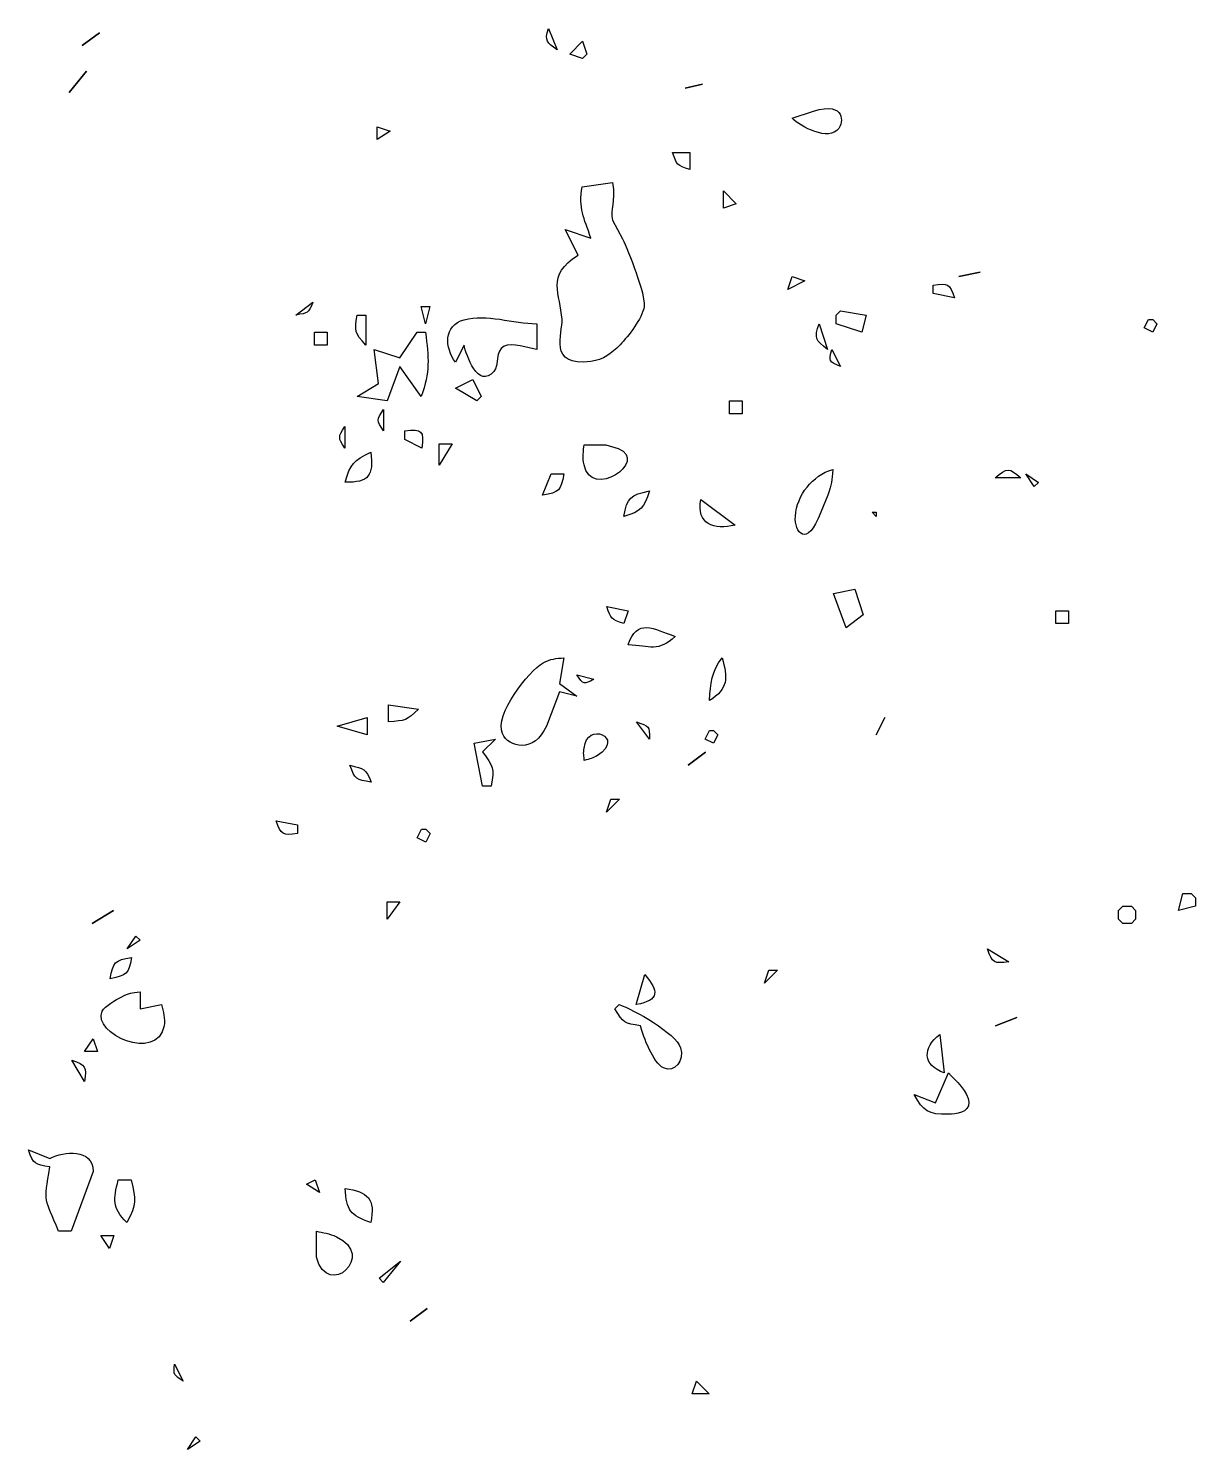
# Model space of a CAD drawing. Header units: centimetres. Extents: x -10.8 to 7.5, y -7.5 to 7.5.
# Drawn here: x 0.81 to 2.709, y 2.838 to 5.15 of the extents above; entities that cross this region are included whole.
import ezdxf

# ---------------------------------------------------------------- set-up
doc = ezdxf.new("R2010")
doc.units = ezdxf.units.CM
doc.header["$MEASUREMENT"] = 0
doc.layers.add('Layer 1', color=7, linetype='Continuous')

msp = doc.modelspace()

# ---------------------------------------------------------------- linework, layer by layer
at = {"layer": 'Layer 1'}
for points, knots in [([(0.89761, 5.12262), (0.89761, 5.12262), (0.92545, 5.1435), (0.92545, 5.1435), (0.92545, 5.1435), (0.92545, 5.1435), (0.89761, 5.12262), (0.89761, 5.12262)], [0, 0, 0, 0, 0.3333333, 0.3333333, 0.3333333, 0.3333333, 1, 1, 1, 1]), ([(1.67017, 5.11566), (1.67017, 5.11566), (1.65625, 5.15046), (1.65625, 5.15046), (1.65625, 5.15046), (1.64964, 5.12965), (1.6534, 5.12819), (1.67017, 5.11566)], [0, 0, 0, 0, 0.3333333, 0.3333333, 0.3333333, 0.3333333, 1, 1, 1, 1]), ([(1.69092, 5.1087), (1.69092, 5.1087), (1.7118, 5.10174), (1.7118, 5.10174), (1.7118, 5.10174), (1.7118, 5.10174), (1.71876, 5.1087), (1.71876, 5.1087), (1.71876, 5.1087), (1.71876, 5.1087), (1.7118, 5.12958), (1.7118, 5.12958), (1.7118, 5.12958), (1.7118, 5.12958), (1.69092, 5.1087), (1.69092, 5.1087)], [0, 0, 0, 0, 0.2, 0.2, 0.2, 0.2, 0.4, 0.4, 0.4, 0.4, 0.6, 0.6, 0.6, 0.6, 1, 1, 1, 1]), ([(0.87659, 5.04607), (0.87659, 5.04607), (0.90443, 5.08087), (0.90443, 5.08087), (0.90443, 5.08087), (0.90443, 5.08087), (0.87659, 5.04607), (0.87659, 5.04607)], [0, 0, 0, 0, 0.3333333, 0.3333333, 0.3333333, 0.3333333, 1, 1, 1, 1]), ([(1.87876, 5.05303), (1.87876, 5.05303), (1.9066, 5.05999), (1.9066, 5.05999), (1.9066, 5.05999), (1.9066, 5.05999), (1.87876, 5.05303), (1.87876, 5.05303)], [0, 0, 0, 0, 0.3333333, 0.3333333, 0.3333333, 0.3333333, 1, 1, 1, 1]), ([(2.12875, 4.98782), (2.13487, 4.99575), (2.14169, 5.03215), (2.08748, 5.01587), (2.08748, 5.01587), (2.08748, 5.01587), (2.05268, 5.00432), (2.05268, 5.00432), (2.05268, 5.00432), (2.06667, 4.99047), (2.11197, 4.9659), (2.12875, 4.98783), (2.12875, 4.98783), (2.12875, 4.98783), (2.12875, 4.98782), (2.12875, 4.98782)], [0, 0, 0, 0, 0.2, 0.2, 0.2, 0.2, 0.4, 0.4, 0.4, 0.4, 0.6, 0.6, 0.6, 0.6, 1, 1, 1, 1]), ([(1.37763, 4.9904), (1.37763, 4.9904), (1.37763, 4.96952), (1.37763, 4.96952), (1.37763, 4.96952), (1.37763, 4.96952), (1.39851, 4.98344), (1.39851, 4.98344), (1.39851, 4.98344), (1.39851, 4.98344), (1.37763, 4.9904), (1.37763, 4.9904)], [0, 0, 0, 0, 0.25, 0.25, 0.25, 0.25, 0.5, 0.5, 0.5, 0.5, 1, 1, 1, 1]), ([(1.85816, 4.94864), (1.86561, 4.92728), (1.86463, 4.92825), (1.886, 4.9208), (1.886, 4.9208), (1.886, 4.9208), (1.886, 4.94864), (1.886, 4.94864), (1.886, 4.94864), (1.886, 4.94864), (1.85816, 4.94864), (1.85816, 4.94864)], [0, 0, 0, 0, 0.25, 0.25, 0.25, 0.25, 0.5, 0.5, 0.5, 0.5, 1, 1, 1, 1]), ([(1.71124, 4.8929), (1.70442, 4.85762), (1.71409, 4.84251), (1.72516, 4.80939), (1.72516, 4.80939), (1.72516, 4.80939), (1.6834, 4.82331), (1.6834, 4.82331), (1.6834, 4.82331), (1.6834, 4.82331), (1.70428, 4.78155), (1.70428, 4.78155), (1.70428, 4.78155), (1.6516, 4.74863), (1.67582, 4.71808), (1.67839, 4.67716), (1.67839, 4.67716), (1.67978, 4.65517), (1.65417, 4.59894), (1.72516, 4.60861), (1.72516, 4.60861), (1.74639, 4.61153), (1.75808, 4.62079), (1.77269, 4.63582), (1.77269, 4.63582), (1.78654, 4.65002), (1.80881, 4.67813), (1.81194, 4.69804), (1.81194, 4.69804), (1.81479, 4.71634), (1.78619, 4.78907), (1.77672, 4.80821), (1.77672, 4.80821), (1.77672, 4.80821), (1.76036, 4.83841), (1.76036, 4.83841), (1.76036, 4.83841), (1.75556, 4.85699), (1.766, 4.86653), (1.76036, 4.89986), (1.76036, 4.89986), (1.76036, 4.89986), (1.71123, 4.8929), (1.71123, 4.8929), (1.71123, 4.8929), (1.71123, 4.8929), (1.71124, 4.8929), (1.71124, 4.8929)], [0, 0, 0, 0, 0.0769231, 0.0769231, 0.0769231, 0.0769231, 0.1538462, 0.1538462, 0.1538462, 0.1538462, 0.2307692, 0.2307692, 0.2307692, 0.2307692, 0.3076923, 0.3076923, 0.3076923, 0.3076923, 0.3846154, 0.3846154, 0.3846154, 0.3846154, 0.4615385, 0.4615385, 0.4615385, 0.4615385, 0.5384615, 0.5384615, 0.5384615, 0.5384615, 0.6153846, 0.6153846, 0.6153846, 0.6153846, 0.6923077, 0.6923077, 0.6923077, 0.6923077, 0.7692308, 0.7692308, 0.7692308, 0.7692308, 0.8461538, 0.8461538, 0.8461538, 0.8461538, 1, 1, 1, 1]), ([(1.941, 4.8581), (1.941, 4.8581), (1.96188, 4.86506), (1.96188, 4.86506), (1.96188, 4.86506), (1.96188, 4.86506), (1.941, 4.88594), (1.941, 4.88594), (1.941, 4.88594), (1.941, 4.88594), (1.941, 4.8581), (1.941, 4.8581)], [0, 0, 0, 0, 0.25, 0.25, 0.25, 0.25, 0.5, 0.5, 0.5, 0.5, 1, 1, 1, 1]), ([(2.05252, 4.74675), (2.05252, 4.74675), (2.04556, 4.72587), (2.04556, 4.72587), (2.04556, 4.72587), (2.04556, 4.72587), (2.0734, 4.73979), (2.0734, 4.73979), (2.0734, 4.73979), (2.0734, 4.73979), (2.05252, 4.74675), (2.05252, 4.74675)], [0, 0, 0, 0, 0.25, 0.25, 0.25, 0.25, 0.5, 0.5, 0.5, 0.5, 1, 1, 1, 1]), ([(2.32384, 4.74675), (2.32384, 4.74675), (2.35864, 4.75371), (2.35864, 4.75371), (2.35864, 4.75371), (2.35864, 4.75371), (2.32384, 4.74675), (2.32384, 4.74675)], [0, 0, 0, 0, 0.3333333, 0.3333333, 0.3333333, 0.3333333, 1, 1, 1, 1]), ([(2.28225, 4.73283), (2.28225, 4.73283), (2.28225, 4.71891), (2.28225, 4.71891), (2.28225, 4.71891), (2.28225, 4.71891), (2.31705, 4.71195), (2.31705, 4.71195), (2.31705, 4.71195), (2.3087, 4.73554), (2.30689, 4.7361), (2.28225, 4.73283)], [0, 0, 0, 0, 0.25, 0.25, 0.25, 0.25, 0.5, 0.5, 0.5, 0.5, 1, 1, 1, 1]), ([(1.24518, 4.68411), (1.26515, 4.68794), (1.26515, 4.68613), (1.27302, 4.70499), (1.27302, 4.70499), (1.27302, 4.70499), (1.24518, 4.68411), (1.24518, 4.68411)], [0, 0, 0, 0, 0.3333333, 0.3333333, 0.3333333, 0.3333333, 1, 1, 1, 1]), ([(1.44926, 4.69783), (1.44926, 4.69783), (1.45622, 4.66999), (1.45622, 4.66999), (1.45622, 4.66999), (1.45622, 4.66999), (1.46318, 4.69783), (1.46318, 4.69783), (1.46318, 4.69783), (1.46318, 4.69783), (1.44926, 4.69783), (1.44926, 4.69783)], [0, 0, 0, 0, 0.25, 0.25, 0.25, 0.25, 0.5, 0.5, 0.5, 0.5, 1, 1, 1, 1]), ([(1.34489, 4.68391), (1.34037, 4.65746), (1.34071, 4.6551), (1.35881, 4.63519), (1.35881, 4.63519), (1.35881, 4.63519), (1.35881, 4.68391), (1.35881, 4.68391), (1.35881, 4.68391), (1.35881, 4.68391), (1.34489, 4.68391), (1.34489, 4.68391)], [0, 0, 0, 0, 0.25, 0.25, 0.25, 0.25, 0.5, 0.5, 0.5, 0.5, 1, 1, 1, 1]), ([(1.5193, 4.67653), (1.48471, 4.667), (1.48749, 4.63108), (1.50496, 4.60735), (1.50496, 4.60735), (1.50496, 4.60735), (1.51888, 4.63519), (1.51888, 4.63519), (1.51888, 4.63519), (1.52201, 4.61911), (1.54192, 4.56288), (1.56746, 4.59225), (1.56746, 4.59225), (1.57658, 4.60276), (1.56857, 4.62531), (1.5843, 4.63359), (1.5843, 4.63359), (1.59495, 4.63923), (1.62446, 4.63046), (1.63719, 4.62823), (1.63719, 4.62823), (1.63719, 4.62823), (1.63719, 4.66999), (1.63719, 4.66999), (1.63719, 4.66999), (1.59856, 4.67048), (1.55507, 4.68635), (1.5193, 4.67653)], [0, 0, 0, 0, 0.125, 0.125, 0.125, 0.125, 0.25, 0.25, 0.25, 0.25, 0.375, 0.375, 0.375, 0.375, 0.5, 0.5, 0.5, 0.5, 0.625, 0.625, 0.625, 0.625, 0.75, 0.75, 0.75, 0.75, 1, 1, 1, 1]), ([(2.13126, 4.69087), (2.13126, 4.69087), (2.1243, 4.68391), (2.1243, 4.68391), (2.1243, 4.68391), (2.1243, 4.68391), (2.1243, 4.66999), (2.1243, 4.66999), (2.1243, 4.66999), (2.1243, 4.66999), (2.16606, 4.65607), (2.16606, 4.65607), (2.16606, 4.65607), (2.16606, 4.65607), (2.17302, 4.68391), (2.17302, 4.68391), (2.17302, 4.68391), (2.17302, 4.68391), (2.13126, 4.69087), (2.13126, 4.69087)], [0, 0, 0, 0, 0.1666667, 0.1666667, 0.1666667, 0.1666667, 0.3333333, 0.3333333, 0.3333333, 0.3333333, 0.5, 0.5, 0.5, 0.5, 0.6666667, 0.6666667, 0.6666667, 0.6666667, 1, 1, 1, 1]), ([(2.63239, 4.67695), (2.63239, 4.67695), (2.62543, 4.66303), (2.62543, 4.66303), (2.62543, 4.66303), (2.62543, 4.66303), (2.63935, 4.65607), (2.63935, 4.65607), (2.63935, 4.65607), (2.63935, 4.65607), (2.64631, 4.66999), (2.64631, 4.66999), (2.64631, 4.66999), (2.64631, 4.66999), (2.63935, 4.67695), (2.63935, 4.67695), (2.63935, 4.67695), (2.63935, 4.67695), (2.63239, 4.67695), (2.63239, 4.67695)], [0, 0, 0, 0, 0.1666667, 0.1666667, 0.1666667, 0.1666667, 0.3333333, 0.3333333, 0.3333333, 0.3333333, 0.5, 0.5, 0.5, 0.5, 0.6666667, 0.6666667, 0.6666667, 0.6666667, 1, 1, 1, 1]), ([(1.27528, 4.65607), (1.27528, 4.65607), (1.27528, 4.63519), (1.27528, 4.63519), (1.27528, 4.63519), (1.27528, 4.63519), (1.29616, 4.63519), (1.29616, 4.63519), (1.29616, 4.63519), (1.29616, 4.63519), (1.29616, 4.65607), (1.29616, 4.65607), (1.29616, 4.65607), (1.29616, 4.65607), (1.27528, 4.65607), (1.27528, 4.65607)], [0, 0, 0, 0, 0.2, 0.2, 0.2, 0.2, 0.4, 0.4, 0.4, 0.4, 0.6, 0.6, 0.6, 0.6, 1, 1, 1, 1]), ([(1.4423, 4.65607), (1.4423, 4.65607), (1.41446, 4.61431), (1.41446, 4.61431), (1.41446, 4.61431), (1.41446, 4.61431), (1.3727, 4.62823), (1.3727, 4.62823), (1.3727, 4.62823), (1.3727, 4.62823), (1.37966, 4.57255), (1.37966, 4.57255), (1.37966, 4.57255), (1.37966, 4.57255), (1.34486, 4.55167), (1.34486, 4.55167), (1.34486, 4.55167), (1.34486, 4.55167), (1.39358, 4.54471), (1.39358, 4.54471), (1.39358, 4.54471), (1.39358, 4.54471), (1.41446, 4.60039), (1.41446, 4.60039), (1.41446, 4.60039), (1.41446, 4.60039), (1.44926, 4.55167), (1.44926, 4.55167), (1.44926, 4.55167), (1.46367, 4.59148), (1.46144, 4.61465), (1.45622, 4.65606), (1.45622, 4.65606), (1.45622, 4.65606), (1.4423, 4.65607), (1.4423, 4.65607)], [0, 0, 0, 0, 0.1, 0.1, 0.1, 0.1, 0.2, 0.2, 0.2, 0.2, 0.3, 0.3, 0.3, 0.3, 0.4, 0.4, 0.4, 0.4, 0.5, 0.5, 0.5, 0.5, 0.6, 0.6, 0.6, 0.6, 0.7, 0.7, 0.7, 0.7, 0.8, 0.8, 0.8, 0.8, 1, 1, 1, 1]), ([(2.11043, 4.62823), (2.11043, 4.62823), (2.09651, 4.66999), (2.09651, 4.66999), (2.09651, 4.66999), (2.08802, 4.64675), (2.09115, 4.64264), (2.11043, 4.62823)], [0, 0, 0, 0, 0.3333333, 0.3333333, 0.3333333, 0.3333333, 1, 1, 1, 1]), ([(2.13134, 4.60039), (2.13134, 4.60039), (2.11742, 4.62823), (2.11742, 4.62823), (2.11742, 4.62823), (2.11137, 4.60923), (2.11338, 4.6077), (2.13134, 4.60039)], [0, 0, 0, 0, 0.3333333, 0.3333333, 0.3333333, 0.3333333, 1, 1, 1, 1]), ([(1.50511, 4.56535), (1.50511, 4.56535), (1.53991, 4.54447), (1.53991, 4.54447), (1.53991, 4.54447), (1.53991, 4.54447), (1.54687, 4.55143), (1.54687, 4.55143), (1.54687, 4.55143), (1.54687, 4.55143), (1.53295, 4.57927), (1.53295, 4.57927), (1.53295, 4.57927), (1.53295, 4.57927), (1.50511, 4.56535), (1.50511, 4.56535)], [0, 0, 0, 0, 0.2, 0.2, 0.2, 0.2, 0.4, 0.4, 0.4, 0.4, 0.6, 0.6, 0.6, 0.6, 1, 1, 1, 1]), ([(1.95065, 4.54447), (1.95065, 4.54447), (1.95065, 4.52359), (1.95065, 4.52359), (1.95065, 4.52359), (1.95065, 4.52359), (1.97152, 4.52359), (1.97152, 4.52359), (1.97152, 4.52359), (1.97152, 4.52359), (1.97152, 4.54447), (1.97152, 4.54447), (1.97152, 4.54447), (1.97152, 4.54447), (1.95065, 4.54447), (1.95065, 4.54447)], [0, 0, 0, 0, 0.2, 0.2, 0.2, 0.2, 0.4, 0.4, 0.4, 0.4, 0.6, 0.6, 0.6, 0.6, 1, 1, 1, 1]), ([(1.38775, 4.49559), (1.38775, 4.49559), (1.38775, 4.53039), (1.38775, 4.53039), (1.38775, 4.53039), (1.3762, 4.51278), (1.3762, 4.5132), (1.38775, 4.49559)], [0, 0, 0, 0, 0.3333333, 0.3333333, 0.3333333, 0.3333333, 1, 1, 1, 1]), ([(1.32513, 4.46775), (1.32513, 4.46775), (1.32513, 4.50255), (1.32513, 4.50255), (1.32513, 4.50255), (1.31358, 4.48494), (1.31358, 4.48536), (1.32513, 4.46775)], [0, 0, 0, 0, 0.3333333, 0.3333333, 0.3333333, 0.3333333, 1, 1, 1, 1]), ([(1.42256, 4.49559), (1.42256, 4.49559), (1.42256, 4.48167), (1.42256, 4.48167), (1.42256, 4.48167), (1.42256, 4.48167), (1.4504, 4.46775), (1.4504, 4.46775), (1.4504, 4.46775), (1.45409, 4.49538), (1.45019, 4.49928), (1.42256, 4.49559)], [0, 0, 0, 0, 0.25, 0.25, 0.25, 0.25, 0.5, 0.5, 0.5, 0.5, 1, 1, 1, 1]), ([(1.47837, 4.47471), (1.47837, 4.47471), (1.47837, 4.43991), (1.47837, 4.43991), (1.47837, 4.43991), (1.47837, 4.43991), (1.49925, 4.47471), (1.49925, 4.47471), (1.49925, 4.47471), (1.49925, 4.47471), (1.47837, 4.47471), (1.47837, 4.47471)], [0, 0, 0, 0, 0.25, 0.25, 0.25, 0.25, 0.5, 0.5, 0.5, 0.5, 1, 1, 1, 1]), ([(1.71409, 4.44033), (1.72474, 4.38278), (1.82106, 4.44562), (1.76963, 4.46678), (1.76963, 4.46678), (1.76963, 4.46678), (1.7498, 4.47318), (1.7498, 4.47318), (1.7498, 4.47318), (1.7498, 4.47318), (1.71409, 4.47318), (1.71409, 4.47318), (1.71409, 4.47318), (1.71361, 4.46372), (1.71103, 4.45133), (1.71409, 4.44033)], [0, 0, 0, 0, 0.2, 0.2, 0.2, 0.2, 0.4, 0.4, 0.4, 0.4, 0.6, 0.6, 0.6, 0.6, 1, 1, 1, 1]), ([(1.32528, 4.41208), (1.36397, 4.41138), (1.37191, 4.42294), (1.36704, 4.4608), (1.36704, 4.4608), (1.33878, 4.44695), (1.33426, 4.44229), (1.32528, 4.41208)], [0, 0, 0, 0, 0.3333333, 0.3333333, 0.3333333, 0.3333333, 1, 1, 1, 1]), ([(1.66037, 4.42576), (1.66037, 4.42576), (1.64645, 4.39096), (1.64645, 4.39096), (1.64645, 4.39096), (1.67429, 4.39583), (1.67638, 4.39792), (1.68125, 4.42576), (1.68125, 4.42576), (1.68125, 4.42576), (1.66037, 4.42576), (1.66037, 4.42576)], [0, 0, 0, 0, 0.25, 0.25, 0.25, 0.25, 0.5, 0.5, 0.5, 0.5, 1, 1, 1, 1]), ([(2.05795, 4.35654), (2.05607, 4.33128), (2.07646, 4.30233), (2.09936, 4.36336), (2.09936, 4.36336), (2.09936, 4.36336), (2.11056, 4.3912), (2.11056, 4.3912), (2.11056, 4.3912), (2.11731, 4.4095), (2.11738, 4.41403), (2.1187, 4.43296), (2.1187, 4.43296), (2.08564, 4.42273), (2.06052, 4.39211), (2.05794, 4.35655), (2.05794, 4.35655), (2.05794, 4.35655), (2.05795, 4.35654), (2.05795, 4.35654)], [0, 0, 0, 0, 0.1666667, 0.1666667, 0.1666667, 0.1666667, 0.3333333, 0.3333333, 0.3333333, 0.3333333, 0.5, 0.5, 0.5, 0.5, 0.6666667, 0.6666667, 0.6666667, 0.6666667, 1, 1, 1, 1]), ([(2.38315, 4.41903), (2.38315, 4.41903), (2.42491, 4.41903), (2.42491, 4.41903), (2.42491, 4.41903), (2.40577, 4.43601), (2.40229, 4.43601), (2.38315, 4.41903)], [0, 0, 0, 0, 0.3333333, 0.3333333, 0.3333333, 0.3333333, 1, 1, 1, 1]), ([(2.43286, 4.42576), (2.43286, 4.42576), (2.44678, 4.40488), (2.44678, 4.40488), (2.44678, 4.40488), (2.44678, 4.40488), (2.45374, 4.41184), (2.45374, 4.41184), (2.45374, 4.41184), (2.45374, 4.41184), (2.43286, 4.42576), (2.43286, 4.42576)], [0, 0, 0, 0, 0.25, 0.25, 0.25, 0.25, 0.5, 0.5, 0.5, 0.5, 1, 1, 1, 1]), ([(1.77896, 4.35616), (1.80777, 4.36514), (1.81076, 4.36966), (1.82072, 4.39792), (1.82072, 4.39792), (1.78968, 4.3911), (1.78439, 4.3879), (1.77896, 4.35616)], [0, 0, 0, 0, 0.3333333, 0.3333333, 0.3333333, 0.3333333, 1, 1, 1, 1]), ([(1.95985, 4.34224), (1.95985, 4.34224), (1.90417, 4.384), (1.90417, 4.384), (1.90417, 4.384), (1.89596, 4.34364), (1.92616, 4.33375), (1.95985, 4.34224)], [0, 0, 0, 0, 0.3333333, 0.3333333, 0.3333333, 0.3333333, 1, 1, 1, 1]), ([(2.18272, 4.36312), (2.18272, 4.36312), (2.18968, 4.35616), (2.18968, 4.35616), (2.18968, 4.35616), (2.18968, 4.35616), (2.18968, 4.36312), (2.18968, 4.36312), (2.18968, 4.36312), (2.18968, 4.36312), (2.18272, 4.36312), (2.18272, 4.36312)], [0, 0, 0, 0, 0.25, 0.25, 0.25, 0.25, 0.5, 0.5, 0.5, 0.5, 1, 1, 1, 1]), ([(2.1198, 4.23089), (2.1198, 4.23089), (2.14068, 4.17521), (2.14068, 4.17521), (2.14068, 4.17521), (2.14068, 4.17521), (2.16852, 4.19609), (2.16852, 4.19609), (2.16852, 4.19609), (2.16852, 4.19609), (2.1546, 4.23785), (2.1546, 4.23785), (2.1546, 4.23785), (2.1546, 4.23785), (2.1198, 4.23089), (2.1198, 4.23089)], [0, 0, 0, 0, 0.2, 0.2, 0.2, 0.2, 0.4, 0.4, 0.4, 0.4, 0.6, 0.6, 0.6, 0.6, 1, 1, 1, 1]), ([(1.751, 4.21001), (1.75845, 4.18864), (1.75747, 4.18962), (1.77884, 4.18217), (1.77884, 4.18217), (1.77884, 4.18217), (1.7858, 4.20305), (1.7858, 4.20305), (1.7858, 4.20305), (1.7858, 4.20305), (1.751, 4.21001), (1.751, 4.21001)], [0, 0, 0, 0, 0.25, 0.25, 0.25, 0.25, 0.5, 0.5, 0.5, 0.5, 1, 1, 1, 1]), ([(1.78573, 4.14738), (1.82178, 4.14578), (1.835, 4.1352), (1.86228, 4.1613), (1.86228, 4.1613), (1.82727, 4.17362), (1.79999, 4.1915), (1.78573, 4.14738)], [0, 0, 0, 0, 0.3333333, 0.3333333, 0.3333333, 0.3333333, 1, 1, 1, 1]), ([(2.48169, 4.20306), (2.48169, 4.20306), (2.48169, 4.18218), (2.48169, 4.18218), (2.48169, 4.18218), (2.48169, 4.18218), (2.50256, 4.18218), (2.50256, 4.18218), (2.50256, 4.18218), (2.50256, 4.18218), (2.50256, 4.20306), (2.50256, 4.20306), (2.50256, 4.20306), (2.50256, 4.20306), (2.48169, 4.20306), (2.48169, 4.20306)], [0, 0, 0, 0, 0.2, 0.2, 0.2, 0.2, 0.4, 0.4, 0.4, 0.4, 0.6, 0.6, 0.6, 0.6, 1, 1, 1, 1]), ([(1.64773, 4.11836), (1.62302, 4.10444), (1.56832, 4.03332), (1.5812, 4.00318), (1.5812, 4.00318), (1.59087, 3.98056), (1.63354, 3.97047), (1.65281, 4.01543), (1.65281, 4.01543), (1.65281, 4.01543), (1.67438, 4.07083), (1.67438, 4.07083), (1.67438, 4.07083), (1.67438, 4.07083), (1.70222, 4.06387), (1.70222, 4.06387), (1.70222, 4.06387), (1.70222, 4.06387), (1.67438, 4.08475), (1.67438, 4.08475), (1.67438, 4.08475), (1.67438, 4.08475), (1.68134, 4.12651), (1.68134, 4.12651), (1.68134, 4.12651), (1.6686, 4.12505), (1.65949, 4.12498), (1.64773, 4.11837), (1.64773, 4.11837), (1.64773, 4.11837), (1.64773, 4.11836), (1.64773, 4.11836)], [0, 0, 0, 0, 0.1111111, 0.1111111, 0.1111111, 0.1111111, 0.2222222, 0.2222222, 0.2222222, 0.2222222, 0.3333333, 0.3333333, 0.3333333, 0.3333333, 0.4444444, 0.4444444, 0.4444444, 0.4444444, 0.5555556, 0.5555556, 0.5555556, 0.5555556, 0.6666667, 0.6666667, 0.6666667, 0.6666667, 0.7777778, 0.7777778, 0.7777778, 0.7777778, 1, 1, 1, 1]), ([(1.91797, 4.05691), (1.94922, 4.07563), (1.94783, 4.0938), (1.93885, 4.1265), (1.93885, 4.1265), (1.9211, 4.10339), (1.92027, 4.08523), (1.91797, 4.05691)], [0, 0, 0, 0, 0.3333333, 0.3333333, 0.3333333, 0.3333333, 1, 1, 1, 1]), ([(1.70232, 4.09866), (1.71339, 4.08293), (1.71332, 4.08203), (1.73016, 4.0917), (1.73016, 4.0917), (1.73016, 4.0917), (1.70232, 4.09866), (1.70232, 4.09866)], [0, 0, 0, 0, 0.3333333, 0.3333333, 0.3333333, 0.3333333, 1, 1, 1, 1]), ([(1.39619, 4.04994), (1.39619, 4.04994), (1.39619, 4.0221), (1.39619, 4.0221), (1.39619, 4.0221), (1.42319, 4.02433), (1.42542, 4.02377), (1.44491, 4.04298), (1.44491, 4.04298), (1.44491, 4.04298), (1.39619, 4.04994), (1.39619, 4.04994)], [0, 0, 0, 0, 0.25, 0.25, 0.25, 0.25, 0.5, 0.5, 0.5, 0.5, 1, 1, 1, 1]), ([(1.31263, 4.01515), (1.31263, 4.01515), (1.36135, 4.00123), (1.36135, 4.00123), (1.36135, 4.00123), (1.36135, 4.00123), (1.36135, 4.02907), (1.36135, 4.02907), (1.36135, 4.02907), (1.36135, 4.02907), (1.31263, 4.01515), (1.31263, 4.01515)], [0, 0, 0, 0, 0.25, 0.25, 0.25, 0.25, 0.5, 0.5, 0.5, 0.5, 1, 1, 1, 1]), ([(1.73599, 3.96734), (1.78206, 3.99692), (1.71769, 4.02357), (1.71456, 3.97959), (1.71456, 3.97959), (1.71198, 3.97082), (1.71477, 3.96623), (1.71456, 3.95948), (1.71456, 3.95948), (1.72354, 3.96212), (1.72862, 3.96261), (1.73599, 3.96734)], [0, 0, 0, 0, 0.25, 0.25, 0.25, 0.25, 0.5, 0.5, 0.5, 0.5, 1, 1, 1, 1]), ([(2.18952, 4.00123), (2.18952, 4.00123), (2.20344, 4.02907), (2.20344, 4.02907), (2.20344, 4.02907), (2.20344, 4.02907), (2.18952, 4.00123), (2.18952, 4.00123)], [0, 0, 0, 0, 0.3333333, 0.3333333, 0.3333333, 0.3333333, 1, 1, 1, 1]), ([(1.79972, 4.02211), (1.79972, 4.02211), (1.8206, 3.99427), (1.8206, 3.99427), (1.8206, 3.99427), (1.82039, 4.01598), (1.82018, 4.01473), (1.79972, 4.02211)], [0, 0, 0, 0, 0.3333333, 0.3333333, 0.3333333, 0.3333333, 1, 1, 1, 1]), ([(1.91798, 4.00819), (1.91798, 4.00819), (1.91102, 3.99427), (1.91102, 3.99427), (1.91102, 3.99427), (1.91102, 3.99427), (1.92494, 3.98731), (1.92494, 3.98731), (1.92494, 3.98731), (1.92494, 3.98731), (1.9319, 4.00123), (1.9319, 4.00123), (1.9319, 4.00123), (1.9319, 4.00123), (1.92494, 4.00819), (1.92494, 4.00819), (1.92494, 4.00819), (1.92494, 4.00819), (1.91798, 4.00819), (1.91798, 4.00819)], [0, 0, 0, 0, 0.1666667, 0.1666667, 0.1666667, 0.1666667, 0.3333333, 0.3333333, 0.3333333, 0.3333333, 0.5, 0.5, 0.5, 0.5, 0.6666667, 0.6666667, 0.6666667, 0.6666667, 1, 1, 1, 1]), ([(1.53512, 3.98731), (1.53512, 3.98731), (1.54904, 3.91772), (1.54904, 3.91772), (1.54904, 3.91772), (1.54904, 3.91772), (1.56296, 3.91772), (1.56296, 3.91772), (1.56296, 3.91772), (1.56901, 3.94751), (1.56623, 3.94876), (1.54904, 3.9734), (1.54904, 3.9734), (1.54904, 3.9734), (1.56992, 3.99428), (1.56992, 3.99428), (1.56992, 3.99428), (1.56992, 3.99428), (1.53512, 3.98732), (1.53512, 3.98732), (1.53512, 3.98732), (1.53512, 3.98732), (1.53512, 3.98731), (1.53512, 3.98731)], [0, 0, 0, 0, 0.1428571, 0.1428571, 0.1428571, 0.1428571, 0.2857143, 0.2857143, 0.2857143, 0.2857143, 0.4285714, 0.4285714, 0.4285714, 0.4285714, 0.5714286, 0.5714286, 0.5714286, 0.5714286, 0.7142857, 0.7142857, 0.7142857, 0.7142857, 1, 1, 1, 1]), ([(1.88363, 3.95197), (1.88363, 3.95197), (1.91147, 3.97285), (1.91147, 3.97285), (1.91147, 3.97285), (1.91147, 3.97285), (1.88363, 3.95197), (1.88363, 3.95197)], [0, 0, 0, 0, 0.3333333, 0.3333333, 0.3333333, 0.3333333, 1, 1, 1, 1]), ([(1.33314, 3.95186), (1.34149, 3.92806), (1.3433, 3.92834), (1.36794, 3.92402), (1.36794, 3.92402), (1.35924, 3.94636), (1.35583, 3.94546), (1.33314, 3.95186)], [0, 0, 0, 0, 0.3333333, 0.3333333, 0.3333333, 0.3333333, 1, 1, 1, 1]), ([(1.75771, 3.89619), (1.75771, 3.89619), (1.75075, 3.87531), (1.75075, 3.87531), (1.75075, 3.87531), (1.75075, 3.87531), (1.77163, 3.89619), (1.77163, 3.89619), (1.77163, 3.89619), (1.77163, 3.89619), (1.75771, 3.89619), (1.75771, 3.89619)], [0, 0, 0, 0, 0.25, 0.25, 0.25, 0.25, 0.5, 0.5, 0.5, 0.5, 1, 1, 1, 1]), ([(1.21318, 3.86135), (1.22153, 3.83776), (1.22334, 3.8372), (1.24798, 3.84047), (1.24798, 3.84047), (1.24798, 3.84047), (1.24798, 3.85439), (1.24798, 3.85439), (1.24798, 3.85439), (1.24798, 3.85439), (1.21318, 3.86135), (1.21318, 3.86135)], [0, 0, 0, 0, 0.25, 0.25, 0.25, 0.25, 0.5, 0.5, 0.5, 0.5, 1, 1, 1, 1]), ([(1.44975, 3.84743), (1.44975, 3.84743), (1.44279, 3.83351), (1.44279, 3.83351), (1.44279, 3.83351), (1.44279, 3.83351), (1.45671, 3.82655), (1.45671, 3.82655), (1.45671, 3.82655), (1.45671, 3.82655), (1.46367, 3.84047), (1.46367, 3.84047), (1.46367, 3.84047), (1.46367, 3.84047), (1.45671, 3.84743), (1.45671, 3.84743), (1.45671, 3.84743), (1.45671, 3.84743), (1.44975, 3.84743), (1.44975, 3.84743)], [0, 0, 0, 0, 0.1666667, 0.1666667, 0.1666667, 0.1666667, 0.3333333, 0.3333333, 0.3333333, 0.3333333, 0.5, 0.5, 0.5, 0.5, 0.6666667, 0.6666667, 0.6666667, 0.6666667, 1, 1, 1, 1]), ([(1.39374, 3.72912), (1.39374, 3.72912), (1.39374, 3.70128), (1.39374, 3.70128), (1.39374, 3.70128), (1.39374, 3.70128), (1.41462, 3.72912), (1.41462, 3.72912), (1.41462, 3.72912), (1.41462, 3.72912), (1.39374, 3.72912), (1.39374, 3.72912)], [0, 0, 0, 0, 0.25, 0.25, 0.25, 0.25, 0.5, 0.5, 0.5, 0.5, 1, 1, 1, 1]), ([(2.68827, 3.74304), (2.68827, 3.74304), (2.68131, 3.7152), (2.68131, 3.7152), (2.68131, 3.7152), (2.68131, 3.7152), (2.70915, 3.72216), (2.70915, 3.72216), (2.70915, 3.72216), (2.70915, 3.72216), (2.70915, 3.73608), (2.70915, 3.73608), (2.70915, 3.73608), (2.70915, 3.73608), (2.70219, 3.74304), (2.70219, 3.74304), (2.70219, 3.74304), (2.70219, 3.74304), (2.68827, 3.74304), (2.68827, 3.74304)], [0, 0, 0, 0, 0.1666667, 0.1666667, 0.1666667, 0.1666667, 0.3333333, 0.3333333, 0.3333333, 0.3333333, 0.5, 0.5, 0.5, 0.5, 0.6666667, 0.6666667, 0.6666667, 0.6666667, 1, 1, 1, 1]), ([(0.91362, 3.69432), (0.91362, 3.69432), (0.94842, 3.7152), (0.94842, 3.7152), (0.94842, 3.7152), (0.94842, 3.7152), (0.91362, 3.69432), (0.91362, 3.69432)], [0, 0, 0, 0, 0.3333333, 0.3333333, 0.3333333, 0.3333333, 1, 1, 1, 1]), ([(2.59077, 3.72216), (2.59077, 3.72216), (2.58381, 3.7152), (2.58381, 3.7152), (2.58381, 3.7152), (2.58381, 3.7152), (2.58381, 3.70128), (2.58381, 3.70128), (2.58381, 3.70128), (2.58381, 3.70128), (2.59077, 3.69432), (2.59077, 3.69432), (2.59077, 3.69432), (2.59077, 3.69432), (2.60469, 3.69432), (2.60469, 3.69432), (2.60469, 3.69432), (2.60469, 3.69432), (2.61165, 3.70128), (2.61165, 3.70128), (2.61165, 3.70128), (2.61165, 3.70128), (2.61165, 3.7152), (2.61165, 3.7152), (2.61165, 3.7152), (2.61165, 3.7152), (2.60469, 3.72216), (2.60469, 3.72216), (2.60469, 3.72216), (2.60469, 3.72216), (2.59077, 3.72216), (2.59077, 3.72216)], [0, 0, 0, 0, 0.1111111, 0.1111111, 0.1111111, 0.1111111, 0.2222222, 0.2222222, 0.2222222, 0.2222222, 0.3333333, 0.3333333, 0.3333333, 0.3333333, 0.4444444, 0.4444444, 0.4444444, 0.4444444, 0.5555556, 0.5555556, 0.5555556, 0.5555556, 0.6666667, 0.6666667, 0.6666667, 0.6666667, 0.7777778, 0.7777778, 0.7777778, 0.7777778, 1, 1, 1, 1]), ([(0.97072, 3.6528), (0.97072, 3.6528), (0.9916, 3.66672), (0.9916, 3.66672), (0.9916, 3.66672), (0.9916, 3.66672), (0.98464, 3.67368), (0.98464, 3.67368), (0.98464, 3.67368), (0.98464, 3.67368), (0.97072, 3.6528), (0.97072, 3.6528)], [0, 0, 0, 0, 0.25, 0.25, 0.25, 0.25, 0.5, 0.5, 0.5, 0.5, 1, 1, 1, 1]), ([(0.94303, 3.60403), (0.97003, 3.61022), (0.97309, 3.61127), (0.97783, 3.63883), (0.97783, 3.63883), (0.94999, 3.63396), (0.9479, 3.63187), (0.94303, 3.60403)], [0, 0, 0, 0, 0.3333333, 0.3333333, 0.3333333, 0.3333333, 1, 1, 1, 1]), ([(2.37065, 3.65272), (2.379, 3.62913), (2.38081, 3.62857), (2.40545, 3.63184), (2.40545, 3.63184), (2.40545, 3.63184), (2.37065, 3.65272), (2.37065, 3.65272)], [0, 0, 0, 0, 0.3333333, 0.3333333, 0.3333333, 0.3333333, 1, 1, 1, 1]), ([(1.799, 3.56227), (1.83714, 3.56902), (1.83609, 3.58398), (1.81292, 3.61099), (1.81292, 3.61099), (1.81292, 3.61099), (1.799, 3.56227), (1.799, 3.56227)], [0, 0, 0, 0, 0.3333333, 0.3333333, 0.3333333, 0.3333333, 1, 1, 1, 1]), ([(2.01475, 3.61795), (2.01475, 3.61795), (2.00779, 3.59707), (2.00779, 3.59707), (2.00779, 3.59707), (2.00779, 3.59707), (2.02867, 3.61795), (2.02867, 3.61795), (2.02867, 3.61795), (2.02867, 3.61795), (2.01475, 3.61795), (2.01475, 3.61795)], [0, 0, 0, 0, 0.25, 0.25, 0.25, 0.25, 0.5, 0.5, 0.5, 0.5, 1, 1, 1, 1]), ([(0.96104, 3.57438), (0.95331, 3.57048), (0.93397, 3.55928), (0.93028, 3.55155), (0.93028, 3.55155), (0.91302, 3.51494), (1.01964, 3.46727), (1.03071, 3.52775), (1.03071, 3.52775), (1.03287, 3.53951), (1.02918, 3.55099), (1.0266, 3.56227), (1.0266, 3.56227), (1.0266, 3.56227), (0.9918, 3.55531), (0.9918, 3.55531), (0.9918, 3.55531), (0.9918, 3.55531), (0.9918, 3.58315), (0.9918, 3.58315), (0.9918, 3.58315), (0.97719, 3.58099), (0.97482, 3.58141), (0.96104, 3.57438)], [0, 0, 0, 0, 0.1428571, 0.1428571, 0.1428571, 0.1428571, 0.2857143, 0.2857143, 0.2857143, 0.2857143, 0.4285714, 0.4285714, 0.4285714, 0.4285714, 0.5714286, 0.5714286, 0.5714286, 0.5714286, 0.7142857, 0.7142857, 0.7142857, 0.7142857, 1, 1, 1, 1]), ([(1.84363, 3.45906), (1.86158, 3.4505), (1.87773, 3.4711), (1.87112, 3.49205), (1.87112, 3.49205), (1.86388, 3.51536), (1.79477, 3.55385), (1.77132, 3.56227), (1.77132, 3.56227), (1.77132, 3.56227), (1.76436, 3.55531), (1.76436, 3.55531), (1.76436, 3.55531), (1.77751, 3.532), (1.77995, 3.53186), (1.80612, 3.52747), (1.80612, 3.52747), (1.81078, 3.50965), (1.82623, 3.46734), (1.84363, 3.45906)], [0, 0, 0, 0, 0.1666667, 0.1666667, 0.1666667, 0.1666667, 0.3333333, 0.3333333, 0.3333333, 0.3333333, 0.5, 0.5, 0.5, 0.5, 0.6666667, 0.6666667, 0.6666667, 0.6666667, 1, 1, 1, 1]), ([(2.38371, 3.52747), (2.38371, 3.52747), (2.41851, 3.54139), (2.41851, 3.54139), (2.41851, 3.54139), (2.41851, 3.54139), (2.38371, 3.52747), (2.38371, 3.52747)], [0, 0, 0, 0, 0.3333333, 0.3333333, 0.3333333, 0.3333333, 1, 1, 1, 1]), ([(0.90138, 3.48572), (0.90138, 3.48572), (0.92226, 3.48572), (0.92226, 3.48572), (0.92226, 3.48572), (0.92226, 3.48572), (0.9153, 3.5066), (0.9153, 3.5066), (0.9153, 3.5066), (0.9153, 3.5066), (0.90138, 3.48572), (0.90138, 3.48572)], [0, 0, 0, 0, 0.25, 0.25, 0.25, 0.25, 0.5, 0.5, 0.5, 0.5, 1, 1, 1, 1]), ([(2.30021, 3.45092), (2.30021, 3.45092), (2.29325, 3.51355), (2.29325, 3.51355), (2.29325, 3.51355), (2.26479, 3.49219), (2.26444, 3.46344), (2.30021, 3.45092)], [0, 0, 0, 0, 0.3333333, 0.3333333, 0.3333333, 0.3333333, 1, 1, 1, 1]), ([(0.88043, 3.4718), (0.88043, 3.4718), (0.90131, 3.437), (0.90131, 3.437), (0.90131, 3.437), (0.90458, 3.46164), (0.90402, 3.46345), (0.88043, 3.4718)], [0, 0, 0, 0, 0.3333333, 0.3333333, 0.3333333, 0.3333333, 1, 1, 1, 1]), ([(2.28604, 3.4022), (2.28604, 3.4022), (2.25124, 3.41612), (2.25124, 3.41612), (2.25124, 3.41612), (2.26565, 3.38821), (2.2749, 3.38292), (2.30692, 3.3839), (2.30692, 3.3839), (2.31966, 3.38425), (2.34032, 3.38578), (2.34032, 3.40325), (2.34032, 3.40325), (2.34032, 3.4194), (2.31749, 3.43993), (2.30692, 3.45092), (2.30692, 3.45092), (2.30692, 3.45092), (2.28604, 3.4022), (2.28604, 3.4022)], [0, 0, 0, 0, 0.1666667, 0.1666667, 0.1666667, 0.1666667, 0.3333333, 0.3333333, 0.3333333, 0.3333333, 0.5, 0.5, 0.5, 0.5, 0.6666667, 0.6666667, 0.6666667, 0.6666667, 1, 1, 1, 1]), ([(0.81004, 3.32574), (0.81839, 3.30194), (0.8202, 3.30222), (0.84484, 3.2979), (0.84484, 3.2979), (0.83405, 3.23784), (0.83732, 3.24821), (0.85876, 3.19351), (0.85876, 3.19351), (0.85876, 3.19351), (0.87963, 3.19351), (0.87963, 3.19351), (0.87963, 3.19351), (0.87963, 3.19351), (0.9154, 3.2908), (0.9154, 3.2908), (0.9154, 3.2908), (0.91457, 3.32887), (0.86787, 3.32337), (0.84483, 3.31182), (0.84483, 3.31182), (0.84483, 3.31182), (0.81003, 3.32574), (0.81003, 3.32574), (0.81003, 3.32574), (0.81003, 3.32574), (0.81004, 3.32574), (0.81004, 3.32574)], [0, 0, 0, 0, 0.125, 0.125, 0.125, 0.125, 0.25, 0.25, 0.25, 0.25, 0.375, 0.375, 0.375, 0.375, 0.5, 0.5, 0.5, 0.5, 0.625, 0.625, 0.625, 0.625, 0.75, 0.75, 0.75, 0.75, 1, 1, 1, 1]), ([(0.95631, 3.27703), (0.94838, 3.24397), (0.94524, 3.23277), (0.97023, 3.20744), (0.97023, 3.20744), (0.98624, 3.23792), (0.98505, 3.24405), (0.97719, 3.27703), (0.97719, 3.27703), (0.97719, 3.27703), (0.95631, 3.27703), (0.95631, 3.27703)], [0, 0, 0, 0, 0.25, 0.25, 0.25, 0.25, 0.5, 0.5, 0.5, 0.5, 1, 1, 1, 1]), ([(1.26253, 3.27007), (1.26253, 3.27007), (1.28341, 3.25615), (1.28341, 3.25615), (1.28341, 3.25615), (1.28341, 3.25615), (1.27645, 3.27703), (1.27645, 3.27703), (1.27645, 3.27703), (1.27645, 3.27703), (1.26253, 3.27007), (1.26253, 3.27007)], [0, 0, 0, 0, 0.25, 0.25, 0.25, 0.25, 0.5, 0.5, 0.5, 0.5, 1, 1, 1, 1]), ([(1.32527, 3.26311), (1.32819, 3.22734), (1.33265, 3.21954), (1.36703, 3.20743), (1.36703, 3.20743), (1.37489, 3.24606), (1.36272, 3.25698), (1.32527, 3.26311)], [0, 0, 0, 0, 0.3333333, 0.3333333, 0.3333333, 0.3333333, 1, 1, 1, 1]), ([(1.27851, 3.15124), (1.29758, 3.08102), (1.37713, 3.15458), (1.31115, 3.18451), (1.31115, 3.18451), (1.30015, 3.18945), (1.28881, 3.19119), (1.27851, 3.19335), (1.27851, 3.19335), (1.27851, 3.19335), (1.27851, 3.15125), (1.27851, 3.15125), (1.27851, 3.15125), (1.27851, 3.15125), (1.27851, 3.15124), (1.27851, 3.15124)], [0, 0, 0, 0, 0.2, 0.2, 0.2, 0.2, 0.4, 0.4, 0.4, 0.4, 0.6, 0.6, 0.6, 0.6, 1, 1, 1, 1]), ([(0.92801, 3.18638), (0.92801, 3.18638), (0.94193, 3.1655), (0.94193, 3.1655), (0.94193, 3.1655), (0.94193, 3.1655), (0.94889, 3.18638), (0.94889, 3.18638), (0.94889, 3.18638), (0.94889, 3.18638), (0.92801, 3.18638), (0.92801, 3.18638)], [0, 0, 0, 0, 0.25, 0.25, 0.25, 0.25, 0.5, 0.5, 0.5, 0.5, 1, 1, 1, 1]), ([(1.38053, 3.11679), (1.38053, 3.11679), (1.38749, 3.10983), (1.38749, 3.10983), (1.38749, 3.10983), (1.38749, 3.10983), (1.41533, 3.14463), (1.41533, 3.14463), (1.41533, 3.14463), (1.41533, 3.14463), (1.38053, 3.11679), (1.38053, 3.11679)], [0, 0, 0, 0, 0.25, 0.25, 0.25, 0.25, 0.5, 0.5, 0.5, 0.5, 1, 1, 1, 1]), ([(1.43119, 3.04698), (1.43119, 3.04698), (1.45903, 3.06786), (1.45903, 3.06786), (1.45903, 3.06786), (1.45903, 3.06786), (1.43119, 3.04698), (1.43119, 3.04698)], [0, 0, 0, 0, 0.3333333, 0.3333333, 0.3333333, 0.3333333, 1, 1, 1, 1]), ([(1.06171, 2.94946), (1.06171, 2.94946), (1.04779, 2.9773), (1.04779, 2.9773), (1.04779, 2.9773), (1.0457, 2.95934), (1.04702, 2.95948), (1.06171, 2.94946)], [0, 0, 0, 0, 0.3333333, 0.3333333, 0.3333333, 0.3333333, 1, 1, 1, 1]), ([(1.89688, 2.94947), (1.89688, 2.94947), (1.88992, 2.92859), (1.88992, 2.92859), (1.88992, 2.92859), (1.88992, 2.92859), (1.91775, 2.92859), (1.91775, 2.92859), (1.91775, 2.92859), (1.91775, 2.92859), (1.89687, 2.94947), (1.89687, 2.94947), (1.89687, 2.94947), (1.89687, 2.94947), (1.89688, 2.94947), (1.89688, 2.94947)], [0, 0, 0, 0, 0.2, 0.2, 0.2, 0.2, 0.4, 0.4, 0.4, 0.4, 0.6, 0.6, 0.6, 0.6, 1, 1, 1, 1]), ([(1.06863, 2.83811), (1.06863, 2.83811), (1.08951, 2.85203), (1.08951, 2.85203), (1.08951, 2.85203), (1.08951, 2.85203), (1.08255, 2.85899), (1.08255, 2.85899), (1.08255, 2.85899), (1.08255, 2.85899), (1.06863, 2.83811), (1.06863, 2.83811)], [0, 0, 0, 0, 0.25, 0.25, 0.25, 0.25, 0.5, 0.5, 0.5, 0.5, 1, 1, 1, 1])]:
    msp.add_open_spline(points, degree=3, knots=knots, dxfattribs=at)

doc.saveas('drawing.dxf')
